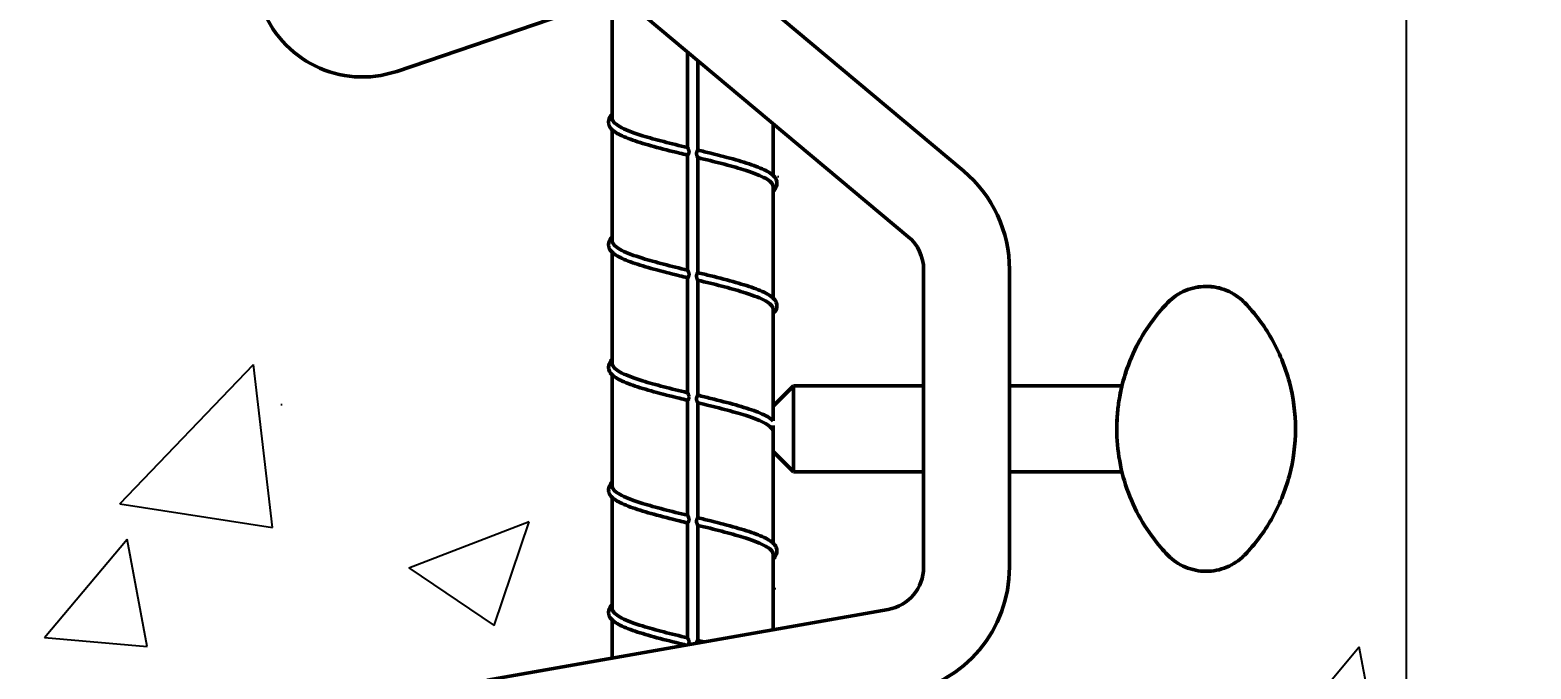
# Model space of a CAD drawing. Header units: inches. Extents: x 31 to 195, y 77 to 126.
# Drawn here: x 47.17 to 51.539, y 88.287 to 90.149 of the extents above; entities that cross this region are included whole.
import ezdxf

# ---------------------------------------------------------------- set-up
doc = ezdxf.new("R2010")
doc.units = ezdxf.units.IN
doc.header["$LTSCALE"] = 8
doc.header["$MEASUREMENT"] = 0
doc.layers.add('Visible (ANSI)', color=7, linetype='Continuous', lineweight=50)
doc.styles.get("Standard").update_dxf_attribs({"font": 'romans.shx'})
doc.dimstyles.get("Standard").update_dxf_attribs({"dimtxt": 1.5, "dimasz": 0.75, "dimexe": 0.5, "dimexo": 0.5, "dimgap": 0.5, "dimtad": 0, "dimtih": 1, "dimtoh": 1, "dimdec": 5, "dimzin": 0, "dimdsep": 46, "dimlunit": 5, "dimtxsty": 'Standard', "dimcen": 0, "dimclrd": 256, "dimclre": 256, "dimclrt": 256, "dimadec": 0, "dimazin": 0, "dimtfac": 0.75, "dimtdec": 5, "dimtofl": 0, "dimtmove": 0, "dimatfit": 3, "dimfxl": 0, "dimtolj": 1, "dimtzin": 0, "dimlwd": -1, "dimlwe": -1, "dimarcsym": 0})

# ---------------------------------------------------------------- blocks, each defined once
blk = doc.blocks.new('*D3')
for p, q in [((51.6759, 93.438), (60.4597, 93.438)), ((59.9597, 92.688), (59.9597, 89.7625)), ((59.9597, 85.0334), (59.9597, 87.2625)), ((41.7384, 84.2834), (60.4597, 84.2834))]:
    blk.add_line(p, q)
for points in [[(59.8347, 92.688), (60.0847, 92.688), (59.9597, 93.438)], [(59.8347, 85.0334), (60.0847, 85.0334), (59.9597, 84.2834)]]:
    blk.add_solid(points)
at = {"layer": 'Defpoints', "color": 0}
for p in [(51.1759, 93.438), (59.9597, 93.438), (41.2384, 84.2834)]:
    blk.add_point(p, dxfattribs=at)
at = {"insert": (59.9597, 88.5125), "char_height": 1.5, "attachment_point": 5}
blk.add_mtext('\\A1;INVERT', dxfattribs=at)

msp = doc.modelspace()

# ---------------------------------------------------------------- hatches: boundary and pattern name
h = msp.add_hatch()
h.set_pattern_fill('AR-CONC', color=256, scale=0.5, style=0)
h.paths.add_polyline_path([(33.152893, 88.263344), (32.785266, 88.328167, -0.36397023), (32.570415, 88.584217), (32.570415, 88.873779), (32.249277, 88.873779), (32.249277, 88.741354), (32.011152, 88.741354), (32.011152, 89.349624), (32.249277, 89.349624), (32.249277, 89.217199), (32.570415, 89.217199), (32.570415, 89.50964, -0.22169466), (32.66329, 89.708811), (33.152072, 90.118948), (33.152072, 90.63475), (33.64872, 90.63475), (33.64872, 90.535686), (34.79838, 91.500364), (35.043571, 92.222673, 0.08199533), (35.046357, 92.239549), (35.046357, 92.697955), (35.296357, 92.697955), (35.296357, 93.437955), (31.300857, 93.437955), (31.300857, 80.283403), (51.175857, 80.283403), (51.175857, 93.437955), (47.180357, 93.437955), (47.180357, 92.697955), (47.430357, 92.697955), (47.430357, 92.239549, 0.08199533), (47.433143, 92.222673), (47.678334, 91.500364), (48.827993, 90.535686), (48.827993, 90.63475), (49.324641, 90.63475), (49.324641, 90.118948), (49.813423, 89.708811, -0.22169466), (49.906299, 89.50964), (49.906299, 89.217199), (50.227436, 89.217199), (50.227436, 89.349624), (50.465561, 89.349624), (50.465561, 88.741354), (50.227436, 88.741354), (50.227436, 88.873779), (49.906299, 88.873779), (49.906299, 88.584217, -0.36397023), (49.691447, 88.328167), (49.32382, 88.263344), (49.32382, 80.394874), (48.827496, 80.394874), (48.827496, 88.175829), (48.410975, 88.102385), (48.385796, 88.245182), (48.827496, 88.323066), (48.827496, 90.099807), (48.273085, 89.91161, -0.41421356), (47.864036, 90.113331), (47.369483, 91.570237), (47.253232, 91.667783, -0.22169466), (47.160357, 91.866955), (47.160357, 92.043424, -0.32641956), (46.757357, 91.748955), (46.685857, 91.748955), (46.685857, 90.898955), (46.040857, 90.898955), (46.040857, 91.748927, 0.41879765), (45.813357, 91.524955), (45.813357, 90.577955), (45.848357, 90.577955), (45.848357, 90.797955), (46.253357, 90.797955), (46.253357, 90.705545), (46.422607, 90.705545), (46.422607, 90.170364), (46.253357, 90.170364), (46.253357, 89.613097, -0.16999096), (46.113922, 89.2138), (46.065857, 89.15347), (46.065857, 88.361528, -0.16978527), (45.967269, 88.079566), (43.743115, 85.28786, -0.22836778), (41.238357, 84.080903, -0.22836778), (38.733598, 85.28786), (36.509445, 88.079566, -0.16978527), (36.410857, 88.361528), (36.410857, 89.15347), (36.362792, 89.2138, -0.1695796), (36.223357, 89.612073), (36.223357, 90.170364), (36.054107, 90.170364), (36.054107, 90.705545), (36.223357, 90.705545), (36.223357, 90.797955), (36.628357, 90.797955), (36.628357, 90.577955), (36.663357, 90.577955), (36.663357, 91.524955, 0.41879765), (36.435857, 91.748927), (36.435857, 90.898955), (35.790857, 90.898955), (35.790857, 91.748955), (35.719357, 91.748955, -0.32641956), (35.316357, 92.043424), (35.316357, 91.866955, -0.22169466), (35.223481, 91.667783), (35.10723, 91.570237), (34.612677, 90.113331, -0.41421356), (34.203628, 89.91161), (33.649218, 90.099807), (33.649218, 88.323066), (34.090917, 88.245182), (34.065738, 88.102385), (33.649218, 88.175829), (33.649218, 80.394874), (33.152893, 80.394874)])
h.paths.add_polyline_path([(33.150468, 88.879086), (32.715415, 88.879086), (32.715415, 88.584217, 0.36397023), (32.810445, 88.470964), (33.150468, 88.411009)], flags=17)
h.paths.add_polyline_path([(33.150468, 89.928318), (32.756494, 89.597735, 0.22169466), (32.715415, 89.50964), (32.715415, 89.211733), (33.150468, 89.211733)], flags=17)
h.paths.add_polyline_path([(34.708536, 91.235692), (33.681562, 90.373959), (34.290417, 90.167281, 0.41421356), (34.357006, 90.200119)], flags=17)
h.paths.add_polyline_path([(47.768178, 91.235692), (48.119707, 90.200119, 0.41421356), (48.186297, 90.167281), (48.795151, 90.373959)], flags=17)
h.paths.add_polyline_path([(49.761299, 89.50964, 0.22169466), (49.720219, 89.597735), (49.326246, 89.928318), (49.326246, 89.211733), (49.761299, 89.211733)], flags=17)
h.paths.add_polyline_path([(49.761299, 88.879086), (49.326246, 88.879086), (49.326246, 88.411009), (49.666268, 88.470964, 0.36397023), (49.761299, 88.584217)], flags=17)

# ---------------------------------------------------------------- linework, layer by layer
msp.add_line((51.175857, 93.437955), (51.175857, 80.283403))
at = {"layer": 'Visible (ANSI)'}
for p, q in [((49.887344, 89.738618), (47.465008, 91.771199)), ((47.304311, 91.579688), (49.726647, 89.547107)), ((48.237593, 90.028877), (48.815826, 90.225161)), ((48.864924, 90.215612), (48.864924, 89.892316)), ((49.084299, 90.086101), (49.084299, 89.80663)), ((49.114299, 90.060928), (49.114299, 89.799364)), ((49.333674, 89.876851), (49.333674, 89.725206)), ((48.864924, 89.858469), (48.864924, 89.535173)), ((49.084299, 89.784726), (49.084299, 89.449487)), ((49.114299, 89.77746), (49.114299, 89.442222)), ((49.333674, 89.691782), (49.333674, 89.368063)), ((48.864924, 89.501326), (48.864924, 89.17803)), ((49.771299, 88.584217), (49.771299, 89.451351)), ((50.021299, 88.584217), (50.021299, 89.451351)), ((49.084299, 89.427583), (49.084299, 89.092344)), ((49.114299, 89.420318), (49.114299, 89.085079)), ((49.333674, 89.334639), (49.333674, 89.053269)), ((48.864924, 89.144184), (48.864924, 88.820887)), ((49.333674, 89.053269), (49.392599, 89.112194)), ((49.392599, 89.112194), (49.392599, 88.862194)), ((49.771299, 89.112194), (49.392599, 89.112194)), ((50.348535, 89.112194), (50.021299, 89.112194)), ((49.084299, 89.07044), (49.084299, 88.735202)), ((49.114299, 89.063175), (49.114299, 88.727936)), ((49.333599, 89.052927), (49.333599, 89.010947)), ((49.333599, 88.997009), (49.333599, 88.921461)), ((50.853599, 88.987226), (50.853599, 88.987162)), ((49.333674, 88.921119), (49.333674, 88.653777)), ((49.333674, 88.921119), (49.392599, 88.862194)), ((49.771299, 88.862194), (49.392599, 88.862194)), ((50.348524, 88.862194), (50.021299, 88.862194)), ((48.864924, 88.787041), (48.864924, 88.463744)), ((49.084299, 88.713298), (49.084299, 88.378059)), ((49.114299, 88.706032), (49.114299, 88.370793)), ((49.333674, 88.620354), (49.333674, 88.402164)), ((48.500675, 88.255284), (49.668005, 88.461116)), ((48.864924, 88.429898), (48.864924, 88.319511))]:
    msp.add_line(p, q, dxfattribs=at)
for centre, radius, start, end in [((48.13768, 90.323214), 0.310832, 198.75, 288.75), ((49.646299, 89.451351), 0.375, 0, 50), ((49.646299, 89.451351), 0.125, 0, 50), ((49.646299, 88.584217), 0.125, 280, 0), ((49.646299, 88.584217), 0.375, 280, 0)]:
    msp.add_arc(centre, radius, start, end, dxfattribs=at)
for points, knots in [([(49.060463, 89.79053), (49.034796, 89.796842), (49.009455, 89.803235), (48.963596, 89.815812), (48.942477, 89.822152), (48.906282, 89.834906), (48.89092, 89.841452), (48.86758, 89.855142), (48.859402, 89.861737), (48.854854, 89.874698), (48.854247, 89.878031), (48.8543, 89.881546)], [0, 0, 0, 0, 0.203430746, 0.203430746, 0.404937263, 0.404937263, 0.610847612, 0.610847612, 0.824043032, 0.824043032, 0.882389128, 0.882389128, 0.882389128, 0.882389128]), ([(48.8543, 89.881546), (48.854404, 89.888452), (48.856827, 89.893964), (48.861541, 89.9003), (48.863132, 89.902073), (48.864924, 89.903783)], [0, 0, 0, 0, 0.114634885, 0.114634885, 0.162316622, 0.162316622, 0.162316622, 0.162316622]), ([(48.864924, 89.892316), (48.864924, 89.890499), (48.865283, 89.88868), (48.869016, 89.879239), (48.878282, 89.871698), (48.90822, 89.856463), (48.928588, 89.848921), (48.971785, 89.83552), (48.992589, 89.82977), (49.037077, 89.818203), (49.060502, 89.812453), (49.084299, 89.80667)], [0.926164658, 0.926164658, 0.926164658, 0.926164658, 0.985116036, 0.985116036, 1.231395044, 1.231395044, 1.477674053, 1.477674053, 1.664662529, 1.664662529, 1.851630885, 1.851630885, 1.851630885, 1.851630885]), ([(49.084299, 89.80663), (49.084299, 89.806543), (49.08438, 89.806373), (49.084747, 89.805738), (49.085095, 89.805196), (49.085798, 89.803978), (49.086114, 89.803398), (49.086731, 89.802123), (49.087029, 89.801438), (49.087298, 89.800703), (49.087755, 89.799454), (49.088121, 89.798077), (49.08841, 89.795968), (49.088465, 89.795271), (49.088476, 89.794574)], [0.3921726545, 0.3921726545, 0.3921726545, 0.3921726545, 0.3990246242, 0.3990246242, 0.4086507596, 0.4086507596, 0.4154436002, 0.4154436002, 0.4220062091, 0.4220062091, 0.4220062091, 0.4331524023, 0.4331524023, 0.4384915523, 0.4384915523, 0.4384915523, 0.4384915523]), ([(49.088476, 89.794574), (49.088486, 89.793898), (49.088454, 89.793222), (49.088242, 89.791417), (49.087972, 89.790331), (49.087231, 89.788447), (49.086798, 89.787685), (49.086069, 89.786642), (49.085786, 89.786297), (49.085247, 89.785695), (49.085002, 89.785454), (49.084489, 89.784963), (49.084299, 89.784795), (49.084299, 89.784726)], [0.4384915523, 0.4384915523, 0.4384915523, 0.4384915523, 0.4436717135, 0.4436717135, 0.4526201153, 0.4526201153, 0.4609608071, 0.4609608071, 0.4665105923, 0.4665105923, 0.4726018644, 0.4726018644, 0.4825838302, 0.4825838302, 0.4825838302, 0.4825838302]), ([(49.114299, 89.77746), (49.114298, 89.777529), (49.114226, 89.777671), (49.113882, 89.778229), (49.113539, 89.778733), (49.112863, 89.779839), (49.11258, 89.780327), (49.112019, 89.781402), (49.111744, 89.781979), (49.111003, 89.783782), (49.110598, 89.7851), (49.11019, 89.787495), (49.110106, 89.788526), (49.110122, 89.78955)], [0.1813566184, 0.1813566184, 0.1813566184, 0.1813566184, 0.1880722877, 0.1880722877, 0.1980667552, 0.1980667552, 0.2043315225, 0.2043315225, 0.2103860074, 0.2103860074, 0.2218910985, 0.2218910985, 0.2301117952, 0.2301117952, 0.2301117952, 0.2301117952]), ([(49.110122, 89.78955), (49.110127, 89.789903), (49.110144, 89.790254), (49.110277, 89.791862), (49.110538, 89.793079), (49.111283, 89.795171), (49.111724, 89.79602), (49.112661, 89.797475), (49.113125, 89.798021), (49.113924, 89.798899), (49.114224, 89.799179), (49.114295, 89.799336), (49.114299, 89.799351), (49.114299, 89.799364)], [0.2301117952, 0.2301117952, 0.2301117952, 0.2301117952, 0.232939972, 0.232939972, 0.2431441482, 0.2431441482, 0.2523860076, 0.2523860076, 0.2621721966, 0.2621721966, 0.2737413831, 0.2737413831, 0.2752212988, 0.2752212988, 0.2752212988, 0.2752212988]), ([(49.151789, 89.790191), (49.177251, 89.783855), (49.202122, 89.777437), (49.246601, 89.764803), (49.266796, 89.758431), (49.300847, 89.745564), (49.314941, 89.738956), (49.330593, 89.728272), (49.335018, 89.724409), (49.341713, 89.715528), (49.344192, 89.709971), (49.344297, 89.702974)], [0, 0, 0, 0, 0.203969624, 0.203969624, 0.406026718, 0.406026718, 0.612891389, 0.612891389, 0.725113834, 0.725113834, 0.841255683, 0.841255683, 0.841255683, 0.841255683]), ([(49.333674, 89.691782), (49.333674, 89.693599), (49.333314, 89.695418), (49.329581, 89.704859), (49.320315, 89.7124), (49.290377, 89.727635), (49.270009, 89.735177), (49.226812, 89.748578), (49.206008, 89.754328), (49.16152, 89.765895), (49.138095, 89.771645), (49.114299, 89.777428)], [0.926164658, 0.926164658, 0.926164658, 0.926164658, 0.985116036, 0.985116036, 1.231395044, 1.231395044, 1.477674053, 1.477674053, 1.664662529, 1.664662529, 1.851630885, 1.851630885, 1.851630885, 1.851630885]), ([(49.344297, 89.702974), (49.344401, 89.696071), (49.342143, 89.690559), (49.33745, 89.683996), (49.33569, 89.682016), (49.333674, 89.680111)], [0, 0, 0, 0, 0.114595272, 0.114595272, 0.168220617, 0.168220617, 0.168220617, 0.168220617]), ([(49.060463, 89.433387), (49.034796, 89.439699), (49.009455, 89.446092), (48.963596, 89.458669), (48.942477, 89.465009), (48.906282, 89.477763), (48.89092, 89.484309), (48.86758, 89.497999), (48.859402, 89.504595), (48.854854, 89.517555), (48.854247, 89.520888), (48.8543, 89.524403)], [0, 0, 0, 0, 0.203430746, 0.203430746, 0.404937263, 0.404937263, 0.610847612, 0.610847612, 0.824043032, 0.824043032, 0.882389128, 0.882389128, 0.882389128, 0.882389128]), ([(48.8543, 89.524403), (48.854404, 89.531309), (48.856827, 89.536821), (48.861541, 89.543157), (48.863132, 89.54493), (48.864924, 89.546641)], [0, 0, 0, 0, 0.114634885, 0.114634885, 0.162316622, 0.162316622, 0.162316622, 0.162316622]), ([(48.864924, 89.535173), (48.864924, 89.533356), (48.865283, 89.531537), (48.869016, 89.522096), (48.878282, 89.514555), (48.90822, 89.49932), (48.928588, 89.491778), (48.971785, 89.478377), (48.992589, 89.472627), (49.037077, 89.46106), (49.060502, 89.45531), (49.084299, 89.449527)], [0.926164658, 0.926164658, 0.926164658, 0.926164658, 0.985116036, 0.985116036, 1.231395044, 1.231395044, 1.477674053, 1.477674053, 1.664662529, 1.664662529, 1.851630885, 1.851630885, 1.851630885, 1.851630885]), ([(49.084299, 89.449487), (49.084299, 89.449377), (49.08443, 89.449134), (49.084931, 89.448301), (49.085317, 89.447689), (49.086221, 89.446062), (49.08673, 89.445045), (49.087648, 89.442657), (49.088039, 89.441292), (49.088389, 89.43907), (49.088463, 89.438249), (49.088476, 89.437431)], [0.1546769529, 0.1546769529, 0.1546769529, 0.1546769529, 0.1630453384, 0.1630453384, 0.1724331241, 0.1724331241, 0.1826501262, 0.1826501262, 0.1935336216, 0.1935336216, 0.1996379095, 0.1996379095, 0.1996379095, 0.1996379095]), ([(49.088476, 89.437431), (49.088484, 89.43687), (49.088463, 89.43631), (49.088303, 89.434588), (49.088053, 89.433466), (49.087336, 89.431519), (49.08691, 89.430729), (49.08618, 89.429645), (49.085896, 89.429287), (49.085348, 89.428658), (49.085095, 89.428404), (49.084523, 89.427849), (49.084299, 89.427658), (49.084299, 89.427583)], [0.1996379095, 0.1996379095, 0.1996379095, 0.1996379095, 0.203821588, 0.203821588, 0.2126891378, 0.2126891378, 0.2208658453, 0.2208658453, 0.2262339115, 0.2262339115, 0.2321197862, 0.2321197862, 0.2426347771, 0.2426347771, 0.2426347771, 0.2426347771]), ([(49.114299, 89.420318), (49.114298, 89.420408), (49.114173, 89.420623), (49.113682, 89.421389), (49.113294, 89.421968), (49.112585, 89.423181), (49.112299, 89.423702), (49.111749, 89.424833), (49.111486, 89.425434), (49.110887, 89.427043), (49.110588, 89.42809), (49.110201, 89.430232), (49.110105, 89.431322), (49.110122, 89.432407)], [0.3557041426, 0.3557041426, 0.3557041426, 0.3557041426, 0.3640062066, 0.3640062066, 0.3734991674, 0.3734991674, 0.3793613505, 0.3793613505, 0.3850483646, 0.3850483646, 0.3936607541, 0.3936607541, 0.4019318821, 0.4019318821, 0.4019318821, 0.4019318821]), ([(49.110122, 89.432407), (49.110142, 89.433743), (49.110334, 89.435066), (49.110989, 89.437328), (49.111399, 89.438255), (49.112312, 89.439849), (49.112784, 89.440464), (49.11365, 89.441477), (49.114019, 89.441828), (49.114262, 89.442122), (49.114299, 89.442182), (49.114299, 89.442222)], [0.4019320616, 0.4019320616, 0.4019320616, 0.4019320616, 0.4121094025, 0.4121094025, 0.4209397018, 0.4209397018, 0.4299606204, 0.4299606204, 0.4403923638, 0.4403923638, 0.444601432, 0.444601432, 0.444601432, 0.444601432]), ([(49.151789, 89.433048), (49.177251, 89.426712), (49.202122, 89.420294), (49.246601, 89.40766), (49.266796, 89.401288), (49.300847, 89.388422), (49.314941, 89.381813), (49.330593, 89.371129), (49.335018, 89.367266), (49.341713, 89.358385), (49.344192, 89.352828), (49.344297, 89.345832)], [0, 0, 0, 0, 0.203969624, 0.203969624, 0.406026718, 0.406026718, 0.612891389, 0.612891389, 0.725113834, 0.725113834, 0.841255683, 0.841255683, 0.841255683, 0.841255683]), ([(49.333674, 89.334639), (49.333674, 89.336456), (49.333314, 89.338275), (49.329581, 89.347716), (49.320315, 89.355258), (49.290377, 89.370493), (49.270009, 89.378034), (49.226812, 89.391435), (49.206008, 89.397186), (49.16152, 89.408752), (49.138095, 89.414502), (49.114299, 89.420285)], [0.926164658, 0.926164658, 0.926164658, 0.926164658, 0.985116036, 0.985116036, 1.231395044, 1.231395044, 1.477674053, 1.477674053, 1.664662529, 1.664662529, 1.851630885, 1.851630885, 1.851630885, 1.851630885]), ([(50.593599, 89.402207), (50.573694, 89.402207), (50.552651, 89.398175), (50.514183, 89.382093), (50.496743, 89.370052), (50.482287, 89.355516), (50.481601, 89.354813), (50.48092, 89.354101)], [0.598936084, 0.598936084, 0.598936084, 0.598936084, 0.75103081, 0.75103081, 0.903125536, 0.903125536, 0.9107477, 0.9107477, 0.9107477, 0.9107477]), ([(50.48092, 89.35406), (50.481704, 89.354879), (50.482494, 89.355686), (50.497042, 89.370236), (50.514444, 89.3822), (50.5528, 89.398177), (50.57377, 89.402181), (50.593599, 89.402182)], [1.497528794, 1.497528794, 1.497528794, 1.497528794, 1.506293997, 1.506293997, 1.65781056, 1.65781056, 1.809327124, 1.809327124, 1.809327124, 1.809327124]), ([(50.706277, 89.354095), (50.705432, 89.354977), (50.70458, 89.355846), (50.689906, 89.37047), (50.6724, 89.382432), (50.634022, 89.398302), (50.613146, 89.402206), (50.593599, 89.402207)], [0.290928147, 0.290928147, 0.290928147, 0.290928147, 0.300209869, 0.300209869, 0.449572977, 0.449572977, 0.598936084, 0.598936084, 0.598936084, 0.598936084]), ([(50.593599, 89.402182), (50.613146, 89.402182), (50.634022, 89.398278), (50.6724, 89.382407), (50.689906, 89.370444), (50.70458, 89.355818), (50.705432, 89.354949), (50.706277, 89.354066)], [1.809327124, 1.809327124, 1.809327124, 1.809327124, 1.958690232, 1.958690232, 2.10805334, 2.10805334, 2.117335061, 2.117335061, 2.117335061, 2.117335061]), ([(49.344297, 89.345832), (49.344401, 89.338928), (49.342143, 89.333416), (49.33745, 89.326853), (49.33569, 89.324873), (49.333674, 89.322968)], [0, 0, 0, 0, 0.114595272, 0.114595272, 0.168220617, 0.168220617, 0.168220617, 0.168220617]), ([(50.333599, 88.987144), (50.333599, 89.017854), (50.336306, 89.049426), (50.347541, 89.112098), (50.356064, 89.143202), (50.389674, 89.232999), (50.423206, 89.288217), (50.468175, 89.340381), (50.474389, 89.347238), (50.48092, 89.35406)], [1.09730069, 1.09730069, 1.09730069, 1.09730069, 1.33130605, 1.33130605, 1.56531141, 1.56531141, 2.03332213, 2.03332213, 2.10345787, 2.10345787, 2.10345787, 2.10345787]), ([(50.48092, 89.354101), (50.474389, 89.347281), (50.468175, 89.340426), (50.423206, 89.288275), (50.389674, 89.23307), (50.359812, 89.153302), (50.353544, 89.132868), (50.348529, 89.112192)], [7.002045991, 7.002045991, 7.002045991, 7.002045991, 7.072181733, 7.072181733, 7.540192449, 7.540192449, 7.695908215, 7.695908215, 7.695908215, 7.695908215]), ([(50.853599, 88.987226), (50.853599, 89.032827), (50.847653, 89.078846), (50.82401, 89.167886), (50.806324, 89.210919), (50.762028, 89.288261), (50.73602, 89.323033), (50.706277, 89.354095)], [6.66177475, 6.66177475, 6.66177475, 6.66177475, 7.00925474, 7.00925474, 7.35673472, 7.35673472, 7.6821059, 7.6821059, 7.6821059, 7.6821059]), ([(50.706277, 89.354066), (50.73602, 89.323001), (50.762028, 89.288225), (50.806324, 89.210872), (50.82401, 89.167833), (50.847653, 89.078785), (50.853599, 89.032763), (50.853599, 88.987162)], [-1.02033115, -1.02033115, -1.02033115, -1.02033115, -0.69495997, -0.69495997, -0.34747998, -0.34747998, 0, 0, 0, 0]), ([(49.060463, 89.076244), (49.034796, 89.082556), (49.009455, 89.088949), (48.963596, 89.101526), (48.942477, 89.107866), (48.906282, 89.12062), (48.89092, 89.127166), (48.86758, 89.140856), (48.859402, 89.147452), (48.854854, 89.160413), (48.854247, 89.163745), (48.8543, 89.16726)], [0, 0, 0, 0, 0.203430746, 0.203430746, 0.404937263, 0.404937263, 0.610847612, 0.610847612, 0.824043032, 0.824043032, 0.882389128, 0.882389128, 0.882389128, 0.882389128]), ([(48.8543, 89.16726), (48.854404, 89.174166), (48.856827, 89.179679), (48.861541, 89.186014), (48.863132, 89.187787), (48.864924, 89.189498)], [0, 0, 0, 0, 0.114634885, 0.114634885, 0.162316622, 0.162316622, 0.162316622, 0.162316622]), ([(48.864924, 89.17803), (48.864924, 89.176213), (48.865283, 89.174394), (48.869016, 89.164953), (48.878282, 89.157412), (48.90822, 89.142177), (48.928588, 89.134635), (48.971785, 89.121234), (48.992589, 89.115484), (49.037077, 89.103917), (49.060502, 89.098168), (49.084299, 89.092385)], [0.926164658, 0.926164658, 0.926164658, 0.926164658, 0.985116036, 0.985116036, 1.231395044, 1.231395044, 1.477674053, 1.477674053, 1.664662529, 1.664662529, 1.851630885, 1.851630885, 1.851630885, 1.851630885]), ([(49.084299, 89.092344), (49.084299, 89.092245), (49.084405, 89.092036), (49.084844, 89.091297), (49.085213, 89.090717), (49.086096, 89.089158), (49.086601, 89.088178), (49.087462, 89.086039), (49.087819, 89.084925), (49.088312, 89.082636), (49.088458, 89.081461), (49.088476, 89.080288)], [0.3635923105, 0.3635923105, 0.3635923105, 0.3635923105, 0.3713199578, 0.3713199578, 0.3808705111, 0.3808705111, 0.3912100703, 0.3912100703, 0.400577268, 0.400577268, 0.4095191186, 0.4095191186, 0.4095191186, 0.4095191186]), ([(49.088476, 89.080288), (49.088495, 89.078981), (49.088353, 89.077673), (49.087779, 89.075455), (49.08741, 89.074555), (49.086553, 89.072991), (49.086094, 89.072379), (49.085397, 89.071567), (49.08514, 89.071306), (49.08454, 89.07072), (49.084299, 89.070518), (49.084299, 89.07044)], [0.4095191186, 0.4095191186, 0.4095191186, 0.4095191186, 0.4194817665, 0.4194817665, 0.4278141187, 0.4278141187, 0.4362750399, 0.4362750399, 0.4422227023, 0.4422227023, 0.4532606538, 0.4532606538, 0.4532606538, 0.4532606538]), ([(49.110122, 89.075265), (49.11013, 89.075856), (49.110172, 89.076446), (49.110405, 89.078231), (49.110708, 89.079375), (49.111508, 89.081355), (49.111969, 89.082154), (49.112901, 89.083492), (49.113357, 89.083998), (49.11407, 89.084758), (49.114298, 89.08498), (49.114299, 89.085079)], [0.2068890756, 0.2068890756, 0.2068890756, 0.2068890756, 0.2115552912, 0.2115552912, 0.2212978827, 0.2212978827, 0.2304821406, 0.2304821406, 0.240171398, 0.240171398, 0.2506914483, 0.2506914483, 0.2506914483, 0.2506914483]), ([(50.348535, 89.112194), (50.348535, 89.112188), (50.347738, 89.109019), (50.344889, 89.096232), (50.342883, 89.086617), (50.339144, 89.064479), (50.337163, 89.050459), (50.334371, 89.019673), (50.333599, 89.002903), (50.333599, 88.987144)], [0.960685256, 0.960685256, 0.960685256, 0.960685256, 1.080777492, 1.080777492, 1.200869729, 1.200869729, 1.320948806, 1.320948806, 1.441027883, 1.441027883, 1.441027883, 1.441027883]), ([(49.114299, 89.063175), (49.114298, 89.063265), (49.114172, 89.063481), (49.11368, 89.064249), (49.113292, 89.064829), (49.112582, 89.066043), (49.112297, 89.066564), (49.111746, 89.067695), (49.111483, 89.068297), (49.110786, 89.070172), (49.11043, 89.071532), (49.110155, 89.073712), (49.11011, 89.074491), (49.110122, 89.075265)], [0.1592581485, 0.1592581485, 0.1592581485, 0.1592581485, 0.1678142046, 0.1678142046, 0.1775841551, 0.1775841551, 0.1836205855, 0.1836205855, 0.1894807966, 0.1894807966, 0.2007878683, 0.2007878683, 0.2068890756, 0.2068890756, 0.2068890756, 0.2068890756]), ([(49.333599, 88.978934), (49.333459, 88.980273), (49.333124, 88.981613), (49.329581, 88.990573), (49.320315, 88.998115), (49.290377, 89.01335), (49.270009, 89.020891), (49.226812, 89.034292), (49.206008, 89.040043), (49.16152, 89.051609), (49.138095, 89.057359), (49.114299, 89.063142)], [0.941713045, 0.941713045, 0.941713045, 0.941713045, 0.985116036, 0.985116036, 1.231395044, 1.231395044, 1.477674053, 1.477674053, 1.664662529, 1.664662529, 1.851630885, 1.851630885, 1.851630885, 1.851630885]), ([(49.151789, 89.075905), (49.177251, 89.069569), (49.202122, 89.063151), (49.246601, 89.050517), (49.266796, 89.044145), (49.300847, 89.031279), (49.314941, 89.02467), (49.328295, 89.015554), (49.331135, 89.01333), (49.333599, 89.010991)], [0, 0, 0, 0, 0.203969624, 0.203969624, 0.406026718, 0.406026718, 0.612891389, 0.612891389, 0.678267397, 0.678267397, 0.678267397, 0.678267397]), ([(50.48092, 88.620287), (50.474389, 88.627107), (50.468175, 88.633963), (50.423206, 88.686114), (50.389674, 88.741318), (50.356064, 88.831099), (50.347541, 88.862198), (50.336306, 88.924864), (50.333599, 88.956435), (50.333599, 88.987144)], [7.00204599, 7.00204599, 7.00204599, 7.00204599, 7.07218173, 7.07218173, 7.54019245, 7.54019245, 7.77419781, 7.77419781, 8.00820317, 8.00820317, 8.00820317, 8.00820317]), ([(50.853599, 88.987162), (50.853599, 88.941561), (50.847653, 88.895542), (50.82401, 88.806502), (50.806324, 88.763469), (50.762028, 88.686127), (50.73602, 88.651355), (50.706277, 88.620294)], [0, 0, 0, 0, 0.34747998, 0.34747998, 0.69495997, 0.69495997, 1.02033115, 1.02033115, 1.02033115, 1.02033115]), ([(48.8543, 88.810117), (48.854404, 88.817023), (48.856827, 88.822536), (48.861541, 88.828872), (48.863132, 88.830644), (48.864924, 88.832355)], [0, 0, 0, 0, 0.114634885, 0.114634885, 0.162316622, 0.162316622, 0.162316622, 0.162316622]), ([(48.864924, 88.820887), (48.864924, 88.81907), (48.865283, 88.817251), (48.869016, 88.807811), (48.878282, 88.800269), (48.90822, 88.785034), (48.928588, 88.777492), (48.971785, 88.764091), (48.992589, 88.758341), (49.037077, 88.746774), (49.060502, 88.741025), (49.084299, 88.735242)], [0.926164658, 0.926164658, 0.926164658, 0.926164658, 0.985116036, 0.985116036, 1.231395044, 1.231395044, 1.477674053, 1.477674053, 1.664662529, 1.664662529, 1.851630885, 1.851630885, 1.851630885, 1.851630885]), ([(49.060463, 88.719102), (49.034796, 88.725413), (49.009455, 88.731806), (48.963596, 88.744383), (48.942477, 88.750723), (48.906282, 88.763478), (48.89092, 88.770023), (48.86758, 88.783713), (48.859402, 88.790309), (48.854854, 88.80327), (48.854247, 88.806602), (48.8543, 88.810117)], [0, 0, 0, 0, 0.203430746, 0.203430746, 0.404937263, 0.404937263, 0.610847612, 0.610847612, 0.824043032, 0.824043032, 0.882389128, 0.882389128, 0.882389128, 0.882389128]), ([(49.084299, 88.735202), (49.084299, 88.735103), (49.084405, 88.734895), (49.084841, 88.734159), (49.08521, 88.73358), (49.086013, 88.732162), (49.086425, 88.731374), (49.087185, 88.729631), (49.087529, 88.728694), (49.087805, 88.727696), (49.088168, 88.726382), (49.088408, 88.724972), (49.08847, 88.723421), (49.088474, 88.723283), (49.088476, 88.723145)], [0.3778765017, 0.3778765017, 0.3778765017, 0.3778765017, 0.385640183, 0.385640183, 0.3952668905, 0.3952668905, 0.4038969576, 0.4038969576, 0.4121755271, 0.4121755271, 0.4121755271, 0.4230710663, 0.4230710663, 0.4241311172, 0.4241311172, 0.4241311172, 0.4241311172]), ([(49.088476, 88.723145), (49.088494, 88.721943), (49.088375, 88.720738), (49.08787, 88.718581), (49.087517, 88.717653), (49.086677, 88.716038), (49.08622, 88.715402), (49.085513, 88.71455), (49.085249, 88.714275), (49.084602, 88.713631), (49.084323, 88.713402), (49.084299, 88.713305), (49.084299, 88.713301), (49.084299, 88.713298)], [0.4241311172, 0.4241311172, 0.4241311172, 0.4241311172, 0.4333877232, 0.4333877232, 0.4418629147, 0.4418629147, 0.4503382233, 0.4503382233, 0.4562674838, 0.4562674838, 0.4677289216, 0.4677289216, 0.4682321058, 0.4682321058, 0.4682321058, 0.4682321058]), ([(49.114299, 88.706032), (49.114298, 88.706116), (49.11419, 88.706308), (49.113744, 88.70701), (49.113368, 88.707567), (49.112668, 88.708748), (49.112382, 88.70926), (49.111828, 88.710375), (49.111561, 88.710969), (49.110848, 88.712827), (49.110475, 88.714181), (49.110164, 88.716428), (49.110109, 88.717277), (49.110122, 88.718122)], [0.1721713966, 0.1721713966, 0.1721713966, 0.1721713966, 0.1801690264, 0.1801690264, 0.1899822141, 0.1899822141, 0.196078182, 0.196078182, 0.2019925379, 0.2019925379, 0.2133996661, 0.2133996661, 0.2200979287, 0.2200979287, 0.2200979287, 0.2200979287]), ([(49.110122, 88.718122), (49.110129, 88.718646), (49.110163, 88.719168), (49.110366, 88.720905), (49.110657, 88.722069), (49.111444, 88.724085), (49.111903, 88.724902), (49.112836, 88.726268), (49.113295, 88.726786), (49.114048, 88.727594), (49.114299, 88.727832), (49.114299, 88.727936)], [0.2200979287, 0.2200979287, 0.2200979287, 0.2200979287, 0.2242577729, 0.2242577729, 0.2341418632, 0.2341418632, 0.2434053223, 0.2434053223, 0.2530863761, 0.2530863761, 0.2641491998, 0.2641491998, 0.2641491998, 0.2641491998]), ([(49.333674, 88.620354), (49.333674, 88.62217), (49.333314, 88.623989), (49.329581, 88.63343), (49.320315, 88.640972), (49.290377, 88.656207), (49.270009, 88.663748), (49.226812, 88.67715), (49.206008, 88.6829), (49.16152, 88.694466), (49.138095, 88.700216), (49.114299, 88.705999)], [0.926164658, 0.926164658, 0.926164658, 0.926164658, 0.985116036, 0.985116036, 1.231395044, 1.231395044, 1.477674053, 1.477674053, 1.664662529, 1.664662529, 1.851630885, 1.851630885, 1.851630885, 1.851630885]), ([(49.151789, 88.718763), (49.177251, 88.712426), (49.202122, 88.706009), (49.246601, 88.693374), (49.266796, 88.687002), (49.300847, 88.674136), (49.314941, 88.667527), (49.330593, 88.656843), (49.335018, 88.652981), (49.341713, 88.6441), (49.344192, 88.638543), (49.344297, 88.631546)], [0, 0, 0, 0, 0.203969624, 0.203969624, 0.406026718, 0.406026718, 0.612891389, 0.612891389, 0.725113834, 0.725113834, 0.841255683, 0.841255683, 0.841255683, 0.841255683]), ([(49.344297, 88.631546), (49.344401, 88.624642), (49.342143, 88.619131), (49.33745, 88.612567), (49.33569, 88.610588), (49.333674, 88.608682)], [0, 0, 0, 0, 0.114595272, 0.114595272, 0.168220617, 0.168220617, 0.168220617, 0.168220617]), ([(50.593599, 88.572182), (50.573694, 88.572181), (50.552651, 88.576213), (50.514183, 88.592295), (50.496743, 88.604336), (50.482287, 88.618872), (50.481601, 88.619575), (50.48092, 88.620287)], [0.598936084, 0.598936084, 0.598936084, 0.598936084, 0.75103081, 0.75103081, 0.903125536, 0.903125536, 0.9107477, 0.9107477, 0.9107477, 0.9107477]), ([(50.706277, 88.620294), (50.705432, 88.619411), (50.70458, 88.618542), (50.689906, 88.603918), (50.6724, 88.591956), (50.634022, 88.576087), (50.613146, 88.572182), (50.593599, 88.572182)], [0.290928147, 0.290928147, 0.290928147, 0.290928147, 0.300209869, 0.300209869, 0.449572977, 0.449572977, 0.598936084, 0.598936084, 0.598936084, 0.598936084]), ([(48.8543, 88.452974), (48.854404, 88.459881), (48.856827, 88.465393), (48.861541, 88.471729), (48.863132, 88.473501), (48.864924, 88.475212)], [0, 0, 0, 0, 0.114634885, 0.114634885, 0.162316622, 0.162316622, 0.162316622, 0.162316622]), ([(49.060463, 88.361959), (49.034796, 88.368271), (49.009455, 88.374663), (48.963596, 88.38724), (48.942477, 88.393581), (48.906282, 88.406335), (48.89092, 88.412881), (48.86758, 88.42657), (48.859402, 88.433166), (48.854854, 88.446127), (48.854247, 88.449459), (48.8543, 88.452974)], [0, 0, 0, 0, 0.203430746, 0.203430746, 0.404937263, 0.404937263, 0.610847612, 0.610847612, 0.824043032, 0.824043032, 0.882389128, 0.882389128, 0.882389128, 0.882389128]), ([(48.864924, 88.463744), (48.864924, 88.461928), (48.865283, 88.460109), (48.869016, 88.450668), (48.878282, 88.443126), (48.90822, 88.427891), (48.928588, 88.420349), (48.971785, 88.406948), (48.992589, 88.401198), (49.037077, 88.389632), (49.060502, 88.383882), (49.084299, 88.378099)], [0.926164658, 0.926164658, 0.926164658, 0.926164658, 0.985116036, 0.985116036, 1.231395044, 1.231395044, 1.477674053, 1.477674053, 1.664662529, 1.664662529, 1.851630885, 1.851630885, 1.851630885, 1.851630885]), ([(49.084299, 88.378059), (49.084299, 88.37796), (49.084405, 88.377752), (49.084841, 88.377016), (49.08521, 88.376437), (49.086092, 88.37488), (49.086597, 88.3739), (49.087435, 88.371821), (49.087775, 88.370777), (49.088264, 88.368628), (49.08842, 88.367524), (49.088464, 88.366415), (49.08847, 88.366278), (49.088474, 88.36614), (49.088476, 88.366002)], [0.3637549069, 0.3637549069, 0.3637549069, 0.3637549069, 0.3714570033, 0.3714570033, 0.3810071343, 0.3810071343, 0.3913452482, 0.3913452482, 0.4001796476, 0.4001796476, 0.4086435046, 0.4086435046, 0.4086435046, 0.4096926008, 0.4096926008, 0.4096926008, 0.4096926008]), ([(49.088476, 88.366002), (49.088494, 88.3648), (49.088375, 88.363595), (49.08787, 88.361438), (49.087517, 88.360509), (49.086876, 88.359278), (49.086645, 88.358901), (49.086415, 88.358566)], [0.4096926008, 0.4096926008, 0.4096926008, 0.4096926008, 0.4188617023, 0.4188617023, 0.4272562243, 0.4272562243, 0.4316701974, 0.4316701974, 0.4316701974, 0.4316701974]), ([(49.110252, 88.362769), (49.110403, 88.363908), (49.110683, 88.364992), (49.111445, 88.366943), (49.111903, 88.367759), (49.112836, 88.369126), (49.113295, 88.369644), (49.114048, 88.370451), (49.114299, 88.370689), (49.114299, 88.370793)], [0.2120339019, 0.2120339019, 0.2120339019, 0.2120339019, 0.2212195075, 0.2212195075, 0.2304029564, 0.2304029564, 0.240000993, 0.240000993, 0.2509673991, 0.2509673991, 0.2509673991, 0.2509673991])]:
    msp.add_open_spline(points, degree=3, knots=knots, dxfattribs=at)
for points in [[(49.084299, 89.784708), (49.076296, 89.786653), (49.068341, 89.788593), (49.060463, 89.79053)], [(49.114299, 89.79939), (49.126953, 89.796314), (49.13949, 89.793252), (49.151789, 89.790191)], [(49.084299, 89.427565), (49.076296, 89.42951), (49.068341, 89.43145), (49.060463, 89.433387)], [(49.114299, 89.442247), (49.126953, 89.439172), (49.13949, 89.436109), (49.151789, 89.433048)], [(49.114299, 89.085104), (49.126953, 89.082029), (49.13949, 89.078966), (49.151789, 89.075905)], [(49.084299, 89.070423), (49.076296, 89.072367), (49.068341, 89.074307), (49.060463, 89.076244)], [(49.084299, 88.71328), (49.076296, 88.715224), (49.068341, 88.717164), (49.060463, 88.719102)], [(49.114299, 88.727961), (49.126953, 88.724886), (49.13949, 88.721823), (49.151789, 88.718762)], [(49.079398, 88.357329), (49.073048, 88.358874), (49.066731, 88.360417), (49.060463, 88.361959)], [(49.114299, 88.370818), (49.120147, 88.369397), (49.125971, 88.367978), (49.131758, 88.366561)]]:
    msp.add_open_spline(points, degree=3, dxfattribs=at)

# ---------------------------------------------------------------- dimensions: what is measured, and where the dimension line sits
dim = msp.add_linear_dim(base=(59.959737, 93.437955), p1=(41.238357, 84.283403), p2=(51.175857, 93.437955), angle=90, text='INVERT', dimstyle='Standard')
dim.commit()
dim.dimension.update_dxf_attribs({"geometry": '*D3', "text_midpoint": (59.959737, 88.512461), "dimtype": 160})

doc.saveas('drawing.dxf')
